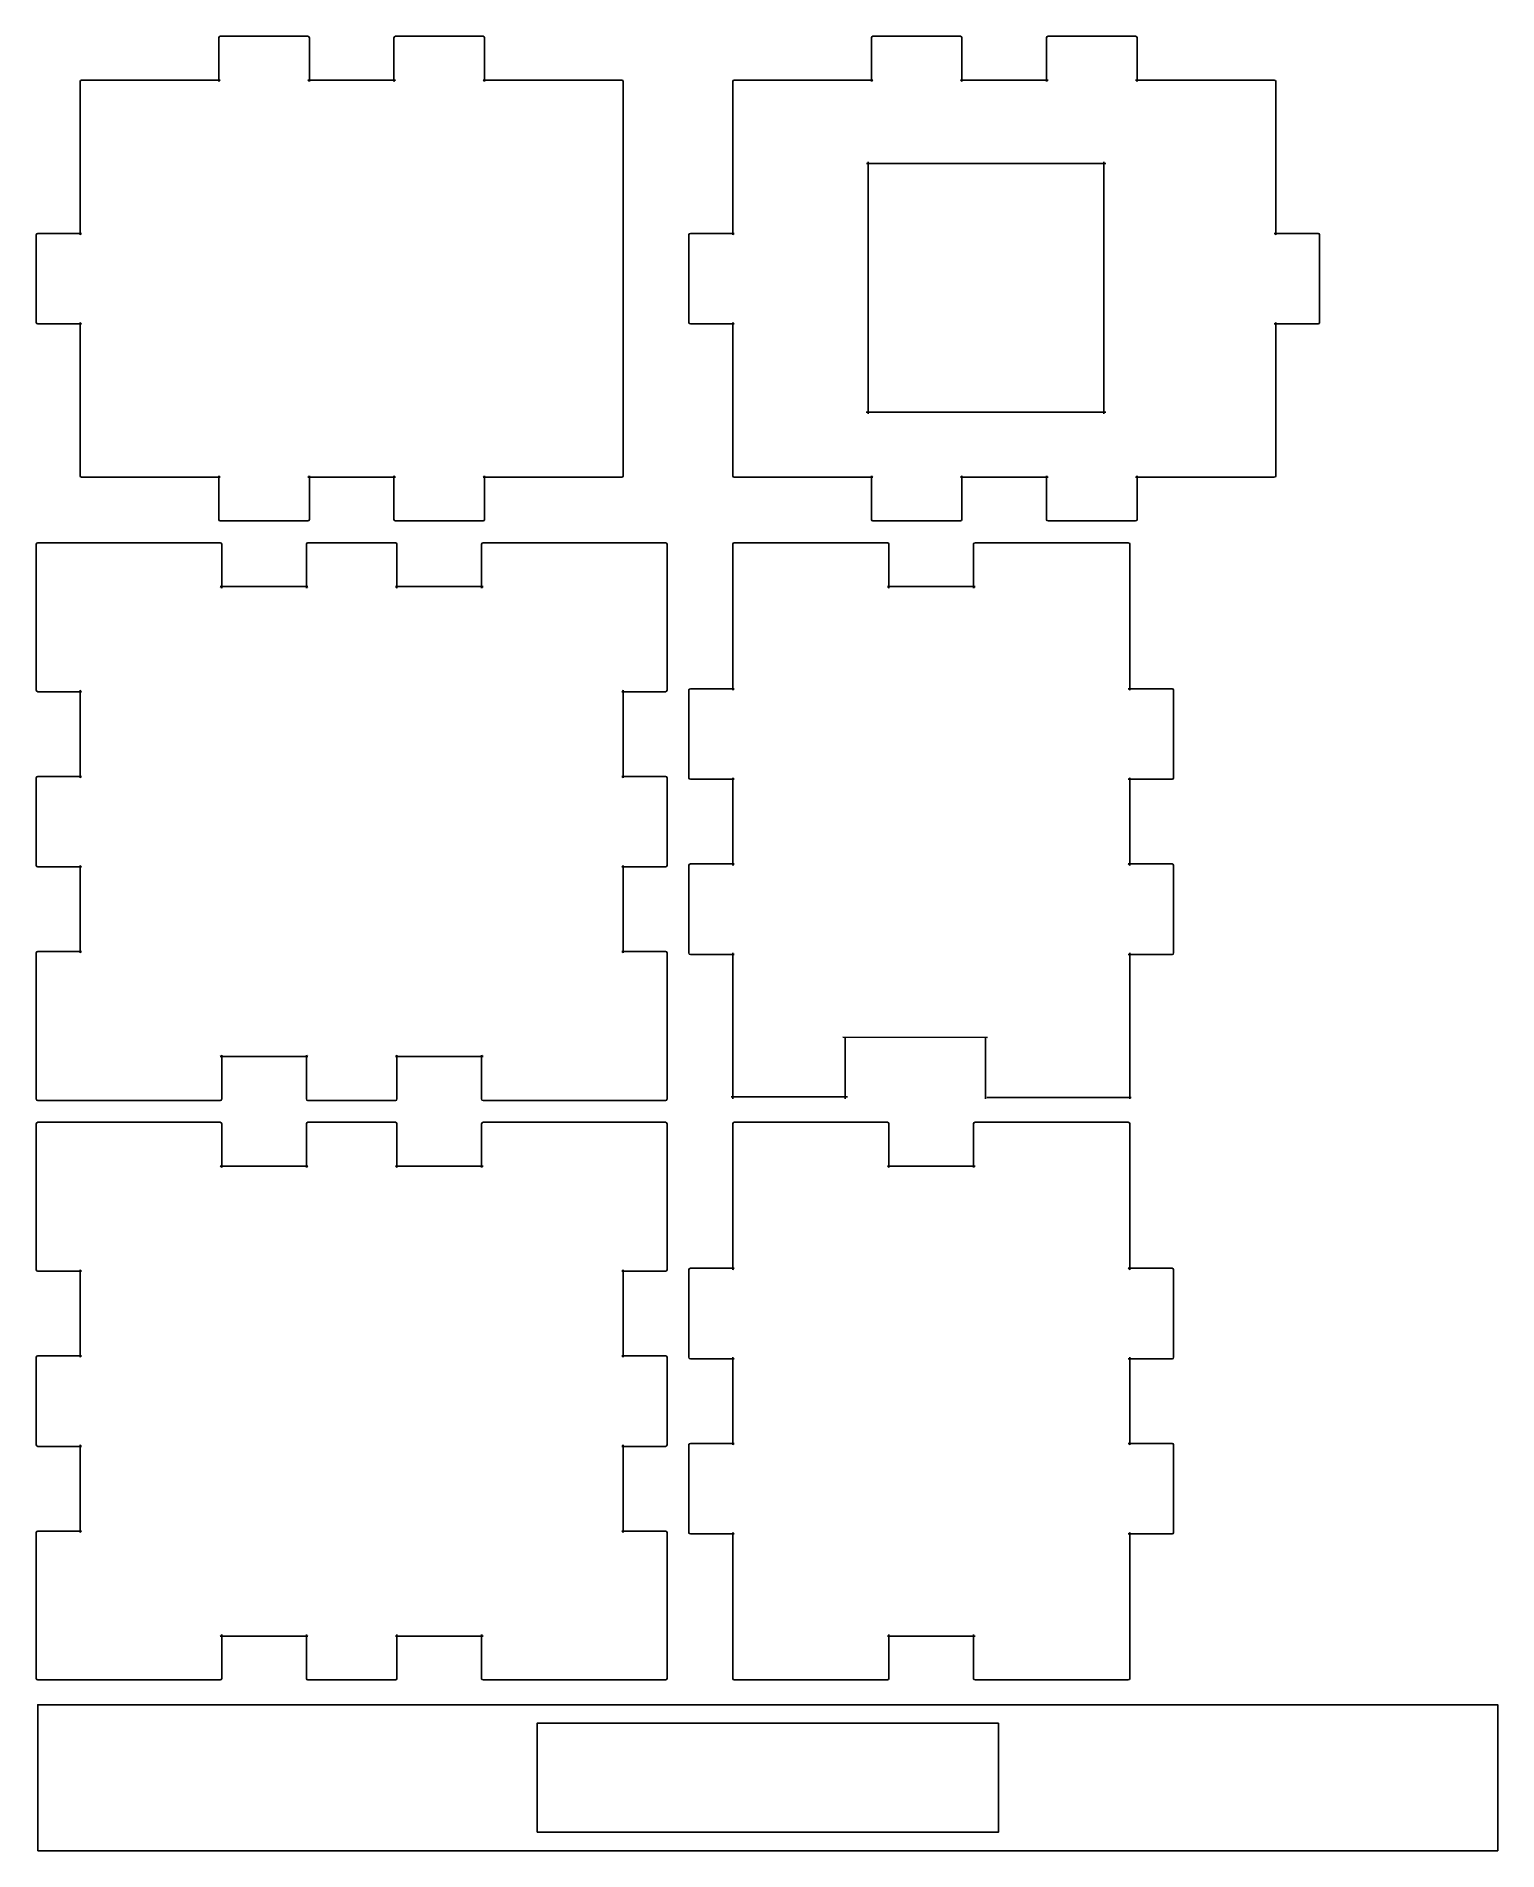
# Model space of a CAD drawing. Extents: x 1 to 101, y -9859 to -9735.
import ezdxf

# ---------------------------------------------------------------- set-up
doc = ezdxf.new("R2010")
doc.units = 0
doc.layers.get('0').update_dxf_attribs({"linetype": 'CONTINUOUS'})

msp = doc.modelspace()

# ---------------------------------------------------------------- linework, layer by layer
at = {"color": 7}
for points in [[(19.141088, -9735.140001), (13.141088, -9735.140001)], [(31.141088, -9735.140001), (25.141088, -9735.140001)], [(63.840306, -9735.140001), (57.840306, -9735.140001)], [(75.840306, -9735.140001), (69.840306, -9735.140001)], [(13.039525, -9735.241564), (13.039525, -9738.241564)], [(19.24265, -9738.241564), (19.24265, -9735.241564)], [(25.039525, -9735.241564), (25.039525, -9738.241564)], [(31.24265, -9738.241564), (31.24265, -9735.241564)], [(57.738743, -9735.241564), (57.738744, -9738.241564)], [(63.941868, -9738.241564), (63.941868, -9735.241564)], [(69.738743, -9735.241564), (69.738743, -9738.241564)], [(75.941868, -9738.241564), (75.941868, -9735.241564)], [(3.539525, -9738.241564), (3.539525, -9738.241564), (3.539525, -9748.741564)], [(13.141088, -9738.140001), (3.641088, -9738.140001)], [(25.141088, -9738.140001), (19.141088, -9738.140001)], [(40.641088, -9738.140001), (40.641088, -9738.140001), (31.141088, -9738.140001)], [(40.74265, -9765.241564), (40.74265, -9765.241564), (40.74265, -9738.241564)], [(48.238744, -9738.241564), (48.238744, -9738.241564), (48.238744, -9748.741564)], [(57.840306, -9738.140001), (48.340306, -9738.140001)], [(69.840306, -9738.140001), (63.840306, -9738.140001)], [(85.340306, -9738.140001), (85.340306, -9738.140001), (75.840306, -9738.140001)], [(85.441868, -9748.741564), (85.441868, -9738.241564)], [(73.792817, -9743.8473), (57.394562, -9743.8473)], [(57.511351, -9760.9955), (57.511351, -9743.7305)], [(73.671894, -9760.9934), (73.671894, -9743.7346)], [(0.539525, -9748.741564), (0.539525, -9754.741564)], [(3.641088, -9748.640001), (0.641088, -9748.640001)], [(45.238744, -9748.741564), (45.238744, -9754.741564)], [(48.340306, -9748.640001), (45.340306, -9748.640001)], [(88.340306, -9748.640001), (85.340306, -9748.640001)], [(88.441869, -9754.741564), (88.441868, -9748.741564)], [(0.641088, -9754.843126), (3.641088, -9754.843126)], [(3.539525, -9754.741564), (3.539526, -9765.241564)], [(45.340306, -9754.843126), (48.340306, -9754.843126)], [(48.238744, -9754.741564), (48.238744, -9765.241564)], [(85.340306, -9754.843126), (88.340306, -9754.843126)], [(85.441869, -9765.241564), (85.441869, -9765.241564), (85.441869, -9754.741564)], [(73.79075, -9760.8797), (57.392495, -9760.8797)], [(3.641088, -9765.343126), (13.141088, -9765.343126)], [(13.039526, -9765.241564), (13.039526, -9768.241564)], [(19.141088, -9765.343126), (25.141088, -9765.343126)], [(19.24265, -9768.241564), (19.24265, -9765.241564)], [(25.039526, -9765.241564), (25.039526, -9768.241564)], [(31.141088, -9765.343126), (40.641088, -9765.343126)], [(31.24265, -9768.241564), (31.24265, -9765.241564)], [(48.340306, -9765.343126), (57.840306, -9765.343126)], [(57.738744, -9765.241564), (57.738744, -9768.241564)], [(63.840306, -9765.343126), (69.840306, -9765.343126)], [(63.941869, -9768.241564), (63.941869, -9765.241564)], [(69.738744, -9765.241564), (69.738744, -9768.241564)], [(75.840306, -9765.343126), (85.340306, -9765.343126)], [(75.941869, -9768.241564), (75.941869, -9765.241564)], [(13.141088, -9768.343126), (19.141088, -9768.343126)], [(25.141088, -9768.343126), (31.141088, -9768.343126)], [(57.840306, -9768.343126), (63.840306, -9768.343126)], [(69.840306, -9768.343126), (75.840306, -9768.343126)], [(0.539524, -9769.940764), (0.539524, -9772.940764), (0.539524, -9779.940764)], [(13.141087, -9769.839201), (3.641087, -9769.839201), (0.641087, -9769.839201)], [(13.242649, -9772.940764), (13.242649, -9769.940764)], [(19.039524, -9769.940764), (19.039524, -9772.940764)], [(25.141087, -9769.839201), (19.141087, -9769.839201)], [(25.242649, -9772.940764), (25.242649, -9769.940764)], [(31.039524, -9769.940764), (31.039524, -9772.940764)], [(43.641087, -9769.839201), (40.641087, -9769.839201), (31.141087, -9769.839201)], [(43.742649, -9779.940764), (43.742649, -9772.940764), (43.742649, -9769.940764)], [(48.238743, -9769.940764), (48.238743, -9772.940764), (48.238743, -9779.940764)], [(58.840306, -9769.839201), (48.340306, -9769.839201)], [(58.941868, -9772.940764), (58.941868, -9769.940764)], [(64.738743, -9769.940764), (64.738743, -9772.940764)], [(75.340306, -9769.839201), (75.340306, -9769.839201), (64.840306, -9769.839201)], [(75.441868, -9779.940764), (75.441868, -9772.940764), (75.441868, -9769.940764)], [(19.141087, -9772.839201), (13.141087, -9772.839201)], [(31.141087, -9772.839201), (25.141087, -9772.839201)], [(64.840306, -9772.839201), (58.840306, -9772.839201)], [(3.539524, -9779.940764), (3.539524, -9785.940764)], [(40.742649, -9785.940764), (40.742649, -9779.940764)], [(45.238743, -9779.940764), (45.238743, -9785.940764)], [(48.340306, -9779.839201), (45.340306, -9779.839201)], [(78.340306, -9779.839201), (75.340306, -9779.839201)], [(78.441868, -9785.940764), (78.441868, -9779.940764)], [(0.641087, -9780.042326), (3.641087, -9780.042326)], [(40.641087, -9780.042326), (43.641087, -9780.042326)], [(0.539524, -9785.940764), (0.539524, -9791.940764)], [(3.641087, -9785.839201), (0.641087, -9785.839201)], [(43.641087, -9785.839201), (40.641087, -9785.839201)], [(43.742649, -9791.940764), (43.742649, -9785.940764)], [(45.340306, -9786.042326), (48.340306, -9786.042326)], [(48.238743, -9785.940764), (48.238743, -9791.940764)], [(75.340306, -9786.042326), (78.340306, -9786.042326)], [(75.441868, -9791.940764), (75.441868, -9785.940764)], [(0.641087, -9792.042326), (3.641087, -9792.042326)], [(3.539524, -9791.940764), (3.539524, -9797.940764)], [(40.641087, -9792.042326), (43.641087, -9792.042326)], [(40.742649, -9797.940764), (40.742649, -9791.940764)], [(45.238743, -9791.940764), (45.238744, -9797.940764)], [(48.340306, -9791.839201), (45.340306, -9791.839201)], [(78.340306, -9791.839201), (75.340306, -9791.839201)], [(78.441868, -9797.940764), (78.441868, -9791.940764)], [(0.539524, -9797.940764), (0.539524, -9804.940764), (0.539525, -9807.940764)], [(3.641087, -9797.839201), (0.641087, -9797.839201)], [(43.641087, -9797.839201), (40.641087, -9797.839201)], [(43.742649, -9807.940764), (43.742649, -9804.940764), (43.742649, -9797.940764)], [(45.340306, -9798.042326), (48.340306, -9798.042326)], [(48.238744, -9797.940764), (48.238744, -9804.940764), (48.238744, -9807.940764)], [(75.340306, -9798.042326), (78.340306, -9798.042326)], [(75.441868, -9807.940764), (75.441868, -9804.940764), (75.441868, -9797.940764)], [(55.783119, -9803.7163), (65.702997, -9803.7263)], [(55.941998, -9803.716326), (55.941998, -9807.932426)], [(65.545867, -9803.724626), (65.545867, -9807.940726)], [(13.141087, -9805.042326), (19.141087, -9805.042326)], [(13.242649, -9807.940764), (13.242649, -9804.940764)], [(19.039525, -9804.940764), (19.039525, -9807.940764)], [(25.141087, -9805.042326), (31.141087, -9805.042326)], [(25.242649, -9807.940764), (25.242649, -9804.940764)], [(31.039525, -9804.940764), (31.039525, -9807.940764)], [(0.641087, -9808.042326), (3.641087, -9808.042326)], [(3.641087, -9808.042326), (13.141087, -9808.042326)], [(19.141087, -9808.042326), (25.141087, -9808.042326)], [(31.141087, -9808.042326), (40.641087, -9808.042326), (43.641087, -9808.042326)], [(48.139353, -9807.788726), (56.10719, -9807.788726)], [(75.538336, -9807.842826), (65.642335, -9807.842826)], [(0.539525, -9809.639964), (0.539525, -9812.639964), (0.539525, -9819.639964)], [(13.141088, -9809.538401), (3.641088, -9809.538401), (0.641088, -9809.538401)], [(13.24265, -9812.639964), (13.24265, -9809.639964)], [(19.039525, -9809.639964), (19.039525, -9812.639964)], [(25.141088, -9809.538401), (19.141088, -9809.538401)], [(25.24265, -9812.639964), (25.24265, -9809.639964)], [(31.039525, -9809.639964), (31.039525, -9812.639964)], [(43.641088, -9809.538401), (40.641088, -9809.538401), (31.141088, -9809.538401)], [(43.74265, -9819.639964), (43.74265, -9812.639964), (43.74265, -9809.639964)], [(48.238743, -9809.639964), (48.238743, -9812.639964), (48.238743, -9819.639964)], [(58.840306, -9809.538401), (48.340306, -9809.538401)], [(58.941868, -9812.639964), (58.941868, -9809.639964)], [(64.738743, -9809.639964), (64.738744, -9812.639964)], [(75.340306, -9809.538401), (75.340306, -9809.538401), (64.840306, -9809.538401)], [(75.441868, -9819.639964), (75.441868, -9812.639964), (75.441868, -9809.639964)], [(19.141088, -9812.538401), (13.141088, -9812.538401)], [(31.141088, -9812.538401), (25.141088, -9812.538401)], [(64.840306, -9812.538401), (58.840306, -9812.538401)], [(0.641088, -9819.741526), (3.641088, -9819.741526)], [(3.539525, -9819.639964), (3.539525, -9825.639964)], [(40.641088, -9819.741526), (43.641088, -9819.741526)], [(40.74265, -9825.639964), (40.74265, -9819.639964)], [(45.238743, -9819.639964), (45.238744, -9825.639964)], [(48.340306, -9819.538401), (45.340306, -9819.538401)], [(78.340306, -9819.538401), (75.340306, -9819.538401)], [(78.441868, -9825.639964), (78.441868, -9819.639964)], [(0.539525, -9825.639964), (0.539525, -9831.639964)], [(3.641088, -9825.538401), (0.641088, -9825.538401)], [(43.641088, -9825.538401), (40.641088, -9825.538401)], [(43.74265, -9831.639964), (43.74265, -9825.639964)], [(45.340306, -9825.741526), (48.340306, -9825.741526)], [(48.238744, -9825.639964), (48.238744, -9831.639964)], [(75.340306, -9825.741526), (78.340306, -9825.741526)], [(75.441868, -9831.639964), (75.441868, -9825.639964)], [(0.641088, -9831.741526), (3.641088, -9831.741526)], [(3.539525, -9831.639964), (3.539525, -9837.639964)], [(40.641088, -9831.741526), (43.641088, -9831.741526)], [(40.74265, -9837.639964), (40.74265, -9831.639964)], [(45.238744, -9831.639964), (45.238744, -9837.639964)], [(48.340306, -9831.538401), (45.340306, -9831.538401)], [(78.340306, -9831.538401), (75.340306, -9831.538401)], [(78.441868, -9837.639964), (78.441868, -9831.639964)], [(0.539525, -9837.639964), (0.539525, -9844.639964), (0.539526, -9847.639964)], [(3.641088, -9837.538401), (0.641088, -9837.538401)], [(43.641088, -9837.538401), (40.641088, -9837.538401)], [(43.74265, -9847.639964), (43.74265, -9844.639964), (43.74265, -9837.639964)], [(45.340306, -9837.741526), (48.340306, -9837.741526)], [(48.238744, -9837.639964), (48.238744, -9844.639964), (48.238744, -9847.639964)], [(75.340306, -9837.741526), (78.340306, -9837.741526)], [(75.441868, -9847.639964), (75.441868, -9844.639964), (75.441868, -9837.639964)], [(13.141088, -9844.741526), (19.141088, -9844.741526)], [(13.24265, -9847.639964), (13.24265, -9844.639964)], [(19.039525, -9844.639964), (19.039526, -9847.639964)], [(25.141088, -9844.741526), (31.141088, -9844.741526)], [(25.24265, -9847.639964), (25.24265, -9844.639964)], [(31.039526, -9844.639964), (31.039526, -9847.639964)], [(58.840306, -9844.741526), (64.840306, -9844.741526)], [(58.941868, -9847.639964), (58.941868, -9844.639964)], [(64.738744, -9844.639964), (64.738744, -9847.639964)], [(0.641088, -9847.741526), (3.641088, -9847.741526)], [(3.641088, -9847.741526), (13.141088, -9847.741526)], [(19.141088, -9847.741526), (25.141088, -9847.741526)], [(31.141088, -9847.741526), (40.641088, -9847.741526), (43.641088, -9847.741526)], [(48.340306, -9847.741526), (58.840306, -9847.741526)], [(64.840306, -9847.741526), (75.340306, -9847.741526)]]:
    msp.add_lwpolyline(points, dxfattribs=at)
for points in [[(3.641088, -9765.343126)], [(48.340306, -9765.343126)], [(48.340306, -9847.741526)], [(0.641087, -9859.440764), (100.641087, -9859.440764), (100.641087, -9849.440764), (0.641087, -9849.440764)]]:
    msp.add_lwpolyline(points, close=True, dxfattribs=at)
at = {"color": 1}
msp.add_lwpolyline([(34.8364, -9858.171232), (66.445775, -9858.171232), (66.445775, -9850.710295), (34.8364, -9850.710295)], close=True, dxfattribs=at)
at = {"color": 7}
for points in [[(13.141088, -9735.140001), (13.0864, -9735.140001), (13.039525, -9735.182971), (13.039525, -9735.241564)], [(19.24265, -9735.241564), (19.24265, -9735.186874), (19.19968, -9735.140001), (19.141088, -9735.140001)], [(25.141088, -9735.140001), (25.086398, -9735.140001), (25.039525, -9735.182971), (25.039525, -9735.241564)], [(31.24265, -9735.241564), (31.24265, -9735.186874), (31.19968, -9735.140001), (31.141088, -9735.140001)], [(57.840306, -9735.140001), (57.785618, -9735.140001), (57.738743, -9735.182971), (57.738743, -9735.241564)], [(63.941868, -9735.241564), (63.941868, -9735.186874), (63.898898, -9735.140001), (63.840306, -9735.140001)], [(69.840306, -9735.140001), (69.785616, -9735.140001), (69.738743, -9735.182971), (69.738743, -9735.241564)], [(75.941868, -9735.241564), (75.941868, -9735.186874), (75.898898, -9735.140001), (75.840306, -9735.140001)], [(3.641088, -9738.140001), (3.586401, -9738.140001), (3.539525, -9738.182971), (3.539525, -9738.241564)], [(13.039525, -9738.241564), (13.039525, -9738.186874), (13.082494, -9738.140001), (13.141088, -9738.140001)], [(19.141088, -9738.140001), (19.195778, -9738.140001), (19.24265, -9738.182971), (19.24265, -9738.241564)], [(25.039525, -9738.241564), (25.039525, -9738.186874), (25.082495, -9738.140001), (25.141088, -9738.140001)], [(31.141088, -9738.140001), (31.195778, -9738.140001), (31.24265, -9738.182971), (31.24265, -9738.241564)], [(40.74265, -9738.241564), (40.74265, -9738.186874), (40.69968, -9738.140001), (40.641088, -9738.140001)], [(48.340306, -9738.140001), (48.285619, -9738.140001), (48.238743, -9738.182971), (48.238744, -9738.241564)], [(57.738744, -9738.241564), (57.738743, -9738.186874), (57.781712, -9738.140001), (57.840306, -9738.140001)], [(63.840306, -9738.140001), (63.894996, -9738.140001), (63.941868, -9738.182971), (63.941868, -9738.241564)], [(69.738743, -9738.241564), (69.738743, -9738.186874), (69.781713, -9738.140001), (69.840306, -9738.140001)], [(75.840306, -9738.140001), (75.894996, -9738.140001), (75.941868, -9738.182971), (75.941868, -9738.241564)], [(85.441868, -9738.241564), (85.441868, -9738.186874), (85.398898, -9738.140001), (85.340306, -9738.140001)], [(0.641088, -9748.640001), (0.5864, -9748.640001), (0.539525, -9748.682971), (0.539525, -9748.741564)], [(3.539525, -9748.741564), (3.539525, -9748.686874), (3.582494, -9748.640001), (3.641088, -9748.640001)], [(45.340306, -9748.640001), (45.285618, -9748.640001), (45.238744, -9748.682971), (45.238744, -9748.741564)], [(48.238744, -9748.741564), (48.238744, -9748.686874), (48.281712, -9748.640001), (48.340306, -9748.640001)], [(85.340306, -9748.640001), (85.394996, -9748.640001), (85.441868, -9748.682971), (85.441868, -9748.741564)], [(88.441868, -9748.741564), (88.441868, -9748.686874), (88.398898, -9748.640001), (88.340306, -9748.640001)], [(0.539525, -9754.741564), (0.539525, -9754.796251), (0.582494, -9754.843126), (0.641088, -9754.843126)], [(3.641088, -9754.843126), (3.586401, -9754.843126), (3.539525, -9754.800156), (3.539525, -9754.741564)], [(45.238744, -9754.741564), (45.238744, -9754.796251), (45.281712, -9754.843126), (45.340306, -9754.843126)], [(48.340306, -9754.843126), (48.285619, -9754.843126), (48.238744, -9754.800156), (48.238744, -9754.741564)], [(85.441869, -9754.741564), (85.441869, -9754.796251), (85.3989, -9754.843126), (85.340306, -9754.843126)], [(88.340306, -9754.843126), (88.394996, -9754.843126), (88.441869, -9754.800156), (88.441869, -9754.741564)], [(3.539526, -9765.241564), (3.539526, -9765.296251), (3.582494, -9765.343126), (3.641088, -9765.343126)], [(13.141088, -9765.343126), (13.0864, -9765.343126), (13.039526, -9765.300157), (13.039526, -9765.241564)], [(19.24265, -9765.241564), (19.24265, -9765.296251), (19.199682, -9765.343126), (19.141088, -9765.343126)], [(25.141088, -9765.343126), (25.086398, -9765.343126), (25.039526, -9765.300157), (25.039526, -9765.241564)], [(31.24265, -9765.241564), (31.24265, -9765.296251), (31.199682, -9765.343126), (31.141088, -9765.343126)], [(40.641088, -9765.343126), (40.695778, -9765.343126), (40.74265, -9765.300157), (40.74265, -9765.241564)], [(48.238744, -9765.241564), (48.238744, -9765.296251), (48.281712, -9765.343126), (48.340306, -9765.343126)], [(57.840306, -9765.343126), (57.785618, -9765.343126), (57.738744, -9765.300157), (57.738744, -9765.241564)], [(63.941869, -9765.241564), (63.941869, -9765.296251), (63.8989, -9765.343126), (63.840306, -9765.343126)], [(69.840306, -9765.343126), (69.785616, -9765.343126), (69.738744, -9765.300157), (69.738744, -9765.241564)], [(75.941869, -9765.241564), (75.941869, -9765.296251), (75.8989, -9765.343126), (75.840306, -9765.343126)], [(85.340306, -9765.343126), (85.394996, -9765.343126), (85.441869, -9765.300157), (85.441869, -9765.241564)], [(13.039526, -9768.241564), (13.039526, -9768.296251), (13.082494, -9768.343126), (13.141088, -9768.343126)], [(19.141088, -9768.343126), (19.195778, -9768.343126), (19.24265, -9768.300157), (19.24265, -9768.241564)], [(25.039526, -9768.241564), (25.039526, -9768.296251), (25.082494, -9768.343126), (25.141088, -9768.343126)], [(31.141088, -9768.343126), (31.195778, -9768.343126), (31.24265, -9768.300157), (31.24265, -9768.241564)], [(57.738744, -9768.241564), (57.738744, -9768.296251), (57.781712, -9768.343126), (57.840306, -9768.343126)], [(63.840306, -9768.343126), (63.894996, -9768.343126), (63.941869, -9768.300157), (63.941869, -9768.241564)], [(69.738744, -9768.241564), (69.738744, -9768.296251), (69.781712, -9768.343126), (69.840306, -9768.343126)], [(75.840306, -9768.343126), (75.894996, -9768.343126), (75.941869, -9768.300157), (75.941869, -9768.241564)], [(0.641087, -9769.839201), (0.586399, -9769.839201), (0.539524, -9769.882171), (0.539524, -9769.940764)], [(13.242649, -9769.940764), (13.242649, -9769.886074), (13.199681, -9769.839201), (13.141087, -9769.839201)], [(19.141087, -9769.839201), (19.086397, -9769.839201), (19.039524, -9769.882171), (19.039524, -9769.940764)], [(25.242649, -9769.940764), (25.242649, -9769.886074), (25.199679, -9769.839201), (25.141087, -9769.839201)], [(31.141087, -9769.839201), (31.086397, -9769.839201), (31.039524, -9769.882171), (31.039524, -9769.940764)], [(43.742649, -9769.940764), (43.742649, -9769.886074), (43.699679, -9769.839201), (43.641087, -9769.839201)], [(48.340306, -9769.839201), (48.285619, -9769.839201), (48.238743, -9769.882171), (48.238743, -9769.940764)], [(58.941868, -9769.940764), (58.941868, -9769.886074), (58.898898, -9769.839201), (58.840306, -9769.839201)], [(64.840306, -9769.839201), (64.785616, -9769.839201), (64.738743, -9769.882171), (64.738743, -9769.940764)], [(75.441868, -9769.940764), (75.441868, -9769.886074), (75.398898, -9769.839201), (75.340306, -9769.839201)], [(13.141087, -9772.839201), (13.195774, -9772.839201), (13.242649, -9772.882171), (13.242649, -9772.940764)], [(19.039524, -9772.940764), (19.039524, -9772.886074), (19.082494, -9772.839201), (19.141087, -9772.839201)], [(25.141087, -9772.839201), (25.195777, -9772.839201), (25.242649, -9772.882171), (25.242649, -9772.940764)], [(31.039524, -9772.940764), (31.039524, -9772.886074), (31.082494, -9772.839201), (31.141087, -9772.839201)], [(58.840306, -9772.839201), (58.894996, -9772.839201), (58.941868, -9772.882171), (58.941868, -9772.940764)], [(64.738743, -9772.940764), (64.738743, -9772.886074), (64.781713, -9772.839201), (64.840306, -9772.839201)], [(0.539524, -9779.940764), (0.539524, -9779.995451), (0.582493, -9780.042326), (0.641087, -9780.042326)], [(3.641087, -9780.042326), (3.5864, -9780.042326), (3.539524, -9779.999356), (3.539524, -9779.940764)], [(40.742649, -9779.940764), (40.742649, -9779.995451), (40.699681, -9780.042326), (40.641087, -9780.042326)], [(43.641087, -9780.042326), (43.695777, -9780.042326), (43.742649, -9779.999356), (43.742649, -9779.940764)], [(45.340306, -9779.839201), (45.285618, -9779.839201), (45.238743, -9779.882171), (45.238743, -9779.940764)], [(48.238743, -9779.940764), (48.238743, -9779.886074), (48.281712, -9779.839201), (48.340306, -9779.839201)], [(75.340306, -9779.839201), (75.394996, -9779.839201), (75.441868, -9779.882171), (75.441868, -9779.940764)], [(78.441868, -9779.940764), (78.441868, -9779.886074), (78.398898, -9779.839201), (78.340306, -9779.839201)], [(0.641087, -9785.839201), (0.586399, -9785.839201), (0.539524, -9785.882171), (0.539524, -9785.940764)], [(3.539524, -9785.940764), (3.539524, -9785.886074), (3.582493, -9785.839201), (3.641087, -9785.839201)], [(40.641087, -9785.839201), (40.695777, -9785.839201), (40.742649, -9785.882171), (40.742649, -9785.940764)], [(43.742649, -9785.940764), (43.742649, -9785.886074), (43.699679, -9785.839201), (43.641087, -9785.839201)], [(45.238743, -9785.940764), (45.238743, -9785.995451), (45.281712, -9786.042326), (45.340306, -9786.042326)], [(48.340306, -9786.042326), (48.285619, -9786.042326), (48.238743, -9785.999356), (48.238743, -9785.940764)], [(75.441868, -9785.940764), (75.441868, -9785.995451), (75.3989, -9786.042326), (75.340306, -9786.042326)], [(78.340306, -9786.042326), (78.394996, -9786.042326), (78.441868, -9785.999356), (78.441868, -9785.940764)], [(0.539524, -9791.940764), (0.539524, -9791.995451), (0.582493, -9792.042326), (0.641087, -9792.042326)], [(3.641087, -9792.042326), (3.5864, -9792.042326), (3.539524, -9791.999356), (3.539524, -9791.940764)], [(40.742649, -9791.940764), (40.742649, -9791.995451), (40.699681, -9792.042326), (40.641087, -9792.042326)], [(43.641087, -9792.042326), (43.695777, -9792.042326), (43.742649, -9791.999356), (43.742649, -9791.940764)], [(45.340306, -9791.839201), (45.285618, -9791.839201), (45.238743, -9791.882171), (45.238743, -9791.940764)], [(48.238743, -9791.940764), (48.238743, -9791.886074), (48.281712, -9791.839201), (48.340306, -9791.839201)], [(75.340306, -9791.839201), (75.394996, -9791.839201), (75.441868, -9791.882171), (75.441868, -9791.940764)], [(78.441868, -9791.940764), (78.441868, -9791.886074), (78.398898, -9791.839201), (78.340306, -9791.839201)], [(0.641087, -9797.839201), (0.586399, -9797.839201), (0.539524, -9797.882171), (0.539524, -9797.940764)], [(3.539524, -9797.940764), (3.539524, -9797.886074), (3.582493, -9797.839201), (3.641087, -9797.839201)], [(40.641087, -9797.839201), (40.695777, -9797.839201), (40.742649, -9797.882171), (40.742649, -9797.940764)], [(43.742649, -9797.940764), (43.742649, -9797.886074), (43.699679, -9797.839201), (43.641087, -9797.839201)], [(45.238744, -9797.940764), (45.238744, -9797.995451), (45.281712, -9798.042326), (45.340306, -9798.042326)], [(48.340306, -9798.042326), (48.285619, -9798.042326), (48.238744, -9797.999356), (48.238744, -9797.940764)], [(75.441868, -9797.940764), (75.441868, -9797.995451), (75.3989, -9798.042326), (75.340306, -9798.042326)], [(78.340306, -9798.042326), (78.394996, -9798.042326), (78.441868, -9797.999356), (78.441868, -9797.940764)], [(13.242649, -9804.940764), (13.242649, -9804.995451), (13.199681, -9805.042326), (13.141087, -9805.042326)], [(19.141087, -9805.042326), (19.086397, -9805.042326), (19.039525, -9804.999357), (19.039525, -9804.940764)], [(25.242649, -9804.940764), (25.242649, -9804.995451), (25.199681, -9805.042326), (25.141087, -9805.042326)], [(31.141087, -9805.042326), (31.086397, -9805.042326), (31.039525, -9804.999357), (31.039525, -9804.940764)], [(0.539525, -9807.940764), (0.539525, -9807.995451), (0.582493, -9808.042326), (0.641087, -9808.042326)], [(13.141087, -9808.042326), (13.195775, -9808.042326), (13.242649, -9807.999357), (13.242649, -9807.940764)], [(19.039525, -9807.940764), (19.039525, -9807.995451), (19.082493, -9808.042326), (19.141087, -9808.042326)], [(25.141087, -9808.042326), (25.195777, -9808.042326), (25.242649, -9807.999357), (25.242649, -9807.940764)], [(31.039525, -9807.940764), (31.039525, -9807.995451), (31.082493, -9808.042326), (31.141087, -9808.042326)], [(43.641087, -9808.042326), (43.695777, -9808.042326), (43.742649, -9807.999357), (43.742649, -9807.940764)], [(0.641088, -9809.538401), (0.5864, -9809.538401), (0.539525, -9809.581371), (0.539525, -9809.639964)], [(13.24265, -9809.639964), (13.24265, -9809.585274), (13.199682, -9809.538401), (13.141088, -9809.538401)], [(19.141088, -9809.538401), (19.086398, -9809.538401), (19.039525, -9809.581371), (19.039525, -9809.639964)], [(25.24265, -9809.639964), (25.24265, -9809.585274), (25.19968, -9809.538401), (25.141088, -9809.538401)], [(31.141088, -9809.538401), (31.086398, -9809.538401), (31.039525, -9809.581371), (31.039525, -9809.639964)], [(43.74265, -9809.639964), (43.74265, -9809.585274), (43.69968, -9809.538401), (43.641088, -9809.538401)], [(48.340306, -9809.538401), (48.285619, -9809.538401), (48.238743, -9809.581371), (48.238743, -9809.639964)], [(58.941868, -9809.639964), (58.941868, -9809.585274), (58.898898, -9809.538401), (58.840306, -9809.538401)], [(64.840306, -9809.538401), (64.785616, -9809.538401), (64.738743, -9809.581371), (64.738743, -9809.639964)], [(75.441868, -9809.639964), (75.441868, -9809.585274), (75.398898, -9809.538401), (75.340306, -9809.538401)], [(13.141088, -9812.538401), (13.195775, -9812.538401), (13.24265, -9812.581371), (13.24265, -9812.639964)], [(19.039525, -9812.639964), (19.039525, -9812.585274), (19.082495, -9812.538401), (19.141088, -9812.538401)], [(25.141088, -9812.538401), (25.195778, -9812.538401), (25.24265, -9812.581371), (25.24265, -9812.639964)], [(31.039525, -9812.639964), (31.039525, -9812.585274), (31.082495, -9812.538401), (31.141088, -9812.538401)], [(58.840306, -9812.538401), (58.894996, -9812.538401), (58.941868, -9812.581371), (58.941868, -9812.639964)], [(64.738744, -9812.639964), (64.738744, -9812.585274), (64.781714, -9812.538401), (64.840306, -9812.538401)], [(0.539525, -9819.639964), (0.539525, -9819.694651), (0.582494, -9819.741526), (0.641088, -9819.741526)], [(3.641088, -9819.741526), (3.586401, -9819.741526), (3.539525, -9819.698556), (3.539525, -9819.639964)], [(40.74265, -9819.639964), (40.74265, -9819.694651), (40.699682, -9819.741526), (40.641088, -9819.741526)], [(43.641088, -9819.741526), (43.695778, -9819.741526), (43.74265, -9819.698556), (43.74265, -9819.639964)], [(45.340306, -9819.538401), (45.285618, -9819.538401), (45.238743, -9819.581371), (45.238743, -9819.639964)], [(48.238743, -9819.639964), (48.238743, -9819.585274), (48.281712, -9819.538401), (48.340306, -9819.538401)], [(75.340306, -9819.538401), (75.394996, -9819.538401), (75.441868, -9819.581371), (75.441868, -9819.639964)], [(78.441868, -9819.639964), (78.441868, -9819.585274), (78.398898, -9819.538401), (78.340306, -9819.538401)], [(0.641088, -9825.538401), (0.5864, -9825.538401), (0.539525, -9825.581371), (0.539525, -9825.639964)], [(3.539525, -9825.639964), (3.539525, -9825.585274), (3.582494, -9825.538401), (3.641088, -9825.538401)], [(40.641088, -9825.538401), (40.695778, -9825.538401), (40.74265, -9825.581371), (40.74265, -9825.639964)], [(43.74265, -9825.639964), (43.74265, -9825.585274), (43.69968, -9825.538401), (43.641088, -9825.538401)], [(45.238744, -9825.639964), (45.238744, -9825.694651), (45.281712, -9825.741526), (45.340306, -9825.741526)], [(48.340306, -9825.741526), (48.285619, -9825.741526), (48.238744, -9825.698556), (48.238744, -9825.639964)], [(75.441868, -9825.639964), (75.441868, -9825.694651), (75.3989, -9825.741526), (75.340306, -9825.741526)], [(78.340306, -9825.741526), (78.394996, -9825.741526), (78.441868, -9825.698556), (78.441868, -9825.639964)], [(0.539525, -9831.639964), (0.539525, -9831.694651), (0.582494, -9831.741526), (0.641088, -9831.741526)], [(3.641088, -9831.741526), (3.586401, -9831.741526), (3.539525, -9831.698556), (3.539525, -9831.639964)], [(40.74265, -9831.639964), (40.74265, -9831.694651), (40.699682, -9831.741526), (40.641088, -9831.741526)], [(43.641088, -9831.741526), (43.695778, -9831.741526), (43.74265, -9831.698556), (43.74265, -9831.639964)], [(45.340306, -9831.538401), (45.285618, -9831.538401), (45.238744, -9831.581371), (45.238744, -9831.639964)], [(48.238744, -9831.639964), (48.238744, -9831.585274), (48.281712, -9831.538401), (48.340306, -9831.538401)], [(75.340306, -9831.538401), (75.394996, -9831.538401), (75.441868, -9831.581371), (75.441868, -9831.639964)], [(78.441868, -9831.639964), (78.441868, -9831.585274), (78.398898, -9831.538401), (78.340306, -9831.538401)], [(0.641088, -9837.538401), (0.5864, -9837.538401), (0.539525, -9837.581371), (0.539525, -9837.639964)], [(3.539525, -9837.639964), (3.539525, -9837.585274), (3.582494, -9837.538401), (3.641088, -9837.538401)], [(40.641088, -9837.538401), (40.695778, -9837.538401), (40.74265, -9837.581371), (40.74265, -9837.639964)], [(43.74265, -9837.639964), (43.74265, -9837.585274), (43.69968, -9837.538401), (43.641088, -9837.538401)], [(45.238744, -9837.639964), (45.238744, -9837.694651), (45.281712, -9837.741526), (45.340306, -9837.741526)], [(48.340306, -9837.741526), (48.285619, -9837.741526), (48.238744, -9837.698556), (48.238744, -9837.639964)], [(75.441868, -9837.639964), (75.441868, -9837.694651), (75.3989, -9837.741526), (75.340306, -9837.741526)], [(78.340306, -9837.741526), (78.394996, -9837.741526), (78.441868, -9837.698556), (78.441868, -9837.639964)], [(13.24265, -9844.639964), (13.24265, -9844.694651), (13.199682, -9844.741526), (13.141088, -9844.741526)], [(19.141088, -9844.741526), (19.086398, -9844.741526), (19.039525, -9844.698557), (19.039525, -9844.639964)], [(25.24265, -9844.639964), (25.24265, -9844.694651), (25.199682, -9844.741526), (25.141088, -9844.741526)], [(31.141088, -9844.741526), (31.086398, -9844.741526), (31.039526, -9844.698557), (31.039526, -9844.639964)], [(58.941868, -9844.639964), (58.941868, -9844.694651), (58.8989, -9844.741526), (58.840306, -9844.741526)], [(64.840306, -9844.741526), (64.785616, -9844.741526), (64.738744, -9844.698557), (64.738744, -9844.639964)], [(0.539526, -9847.639964), (0.539526, -9847.694651), (0.582494, -9847.741526), (0.641088, -9847.741526)], [(13.141088, -9847.741526), (13.195776, -9847.741526), (13.24265, -9847.698557), (13.24265, -9847.639964)], [(19.039526, -9847.639964), (19.039526, -9847.694651), (19.082494, -9847.741526), (19.141088, -9847.741526)], [(25.141088, -9847.741526), (25.195778, -9847.741526), (25.24265, -9847.698557), (25.24265, -9847.639964)], [(31.039526, -9847.639964), (31.039526, -9847.694651), (31.082494, -9847.741526), (31.141088, -9847.741526)], [(43.641088, -9847.741526), (43.695778, -9847.741526), (43.74265, -9847.698557), (43.74265, -9847.639964)], [(48.238744, -9847.639964), (48.238744, -9847.694651), (48.281712, -9847.741526), (48.340306, -9847.741526)], [(58.840306, -9847.741526), (58.894996, -9847.741526), (58.941868, -9847.698557), (58.941868, -9847.639964)], [(64.738744, -9847.639964), (64.738744, -9847.694651), (64.781712, -9847.741526), (64.840306, -9847.741526)], [(75.340306, -9847.741526), (75.394996, -9847.741526), (75.441868, -9847.698557), (75.441868, -9847.639964)]]:
    msp.add_open_spline(points, degree=3, dxfattribs=at)

doc.saveas('drawing.dxf')
